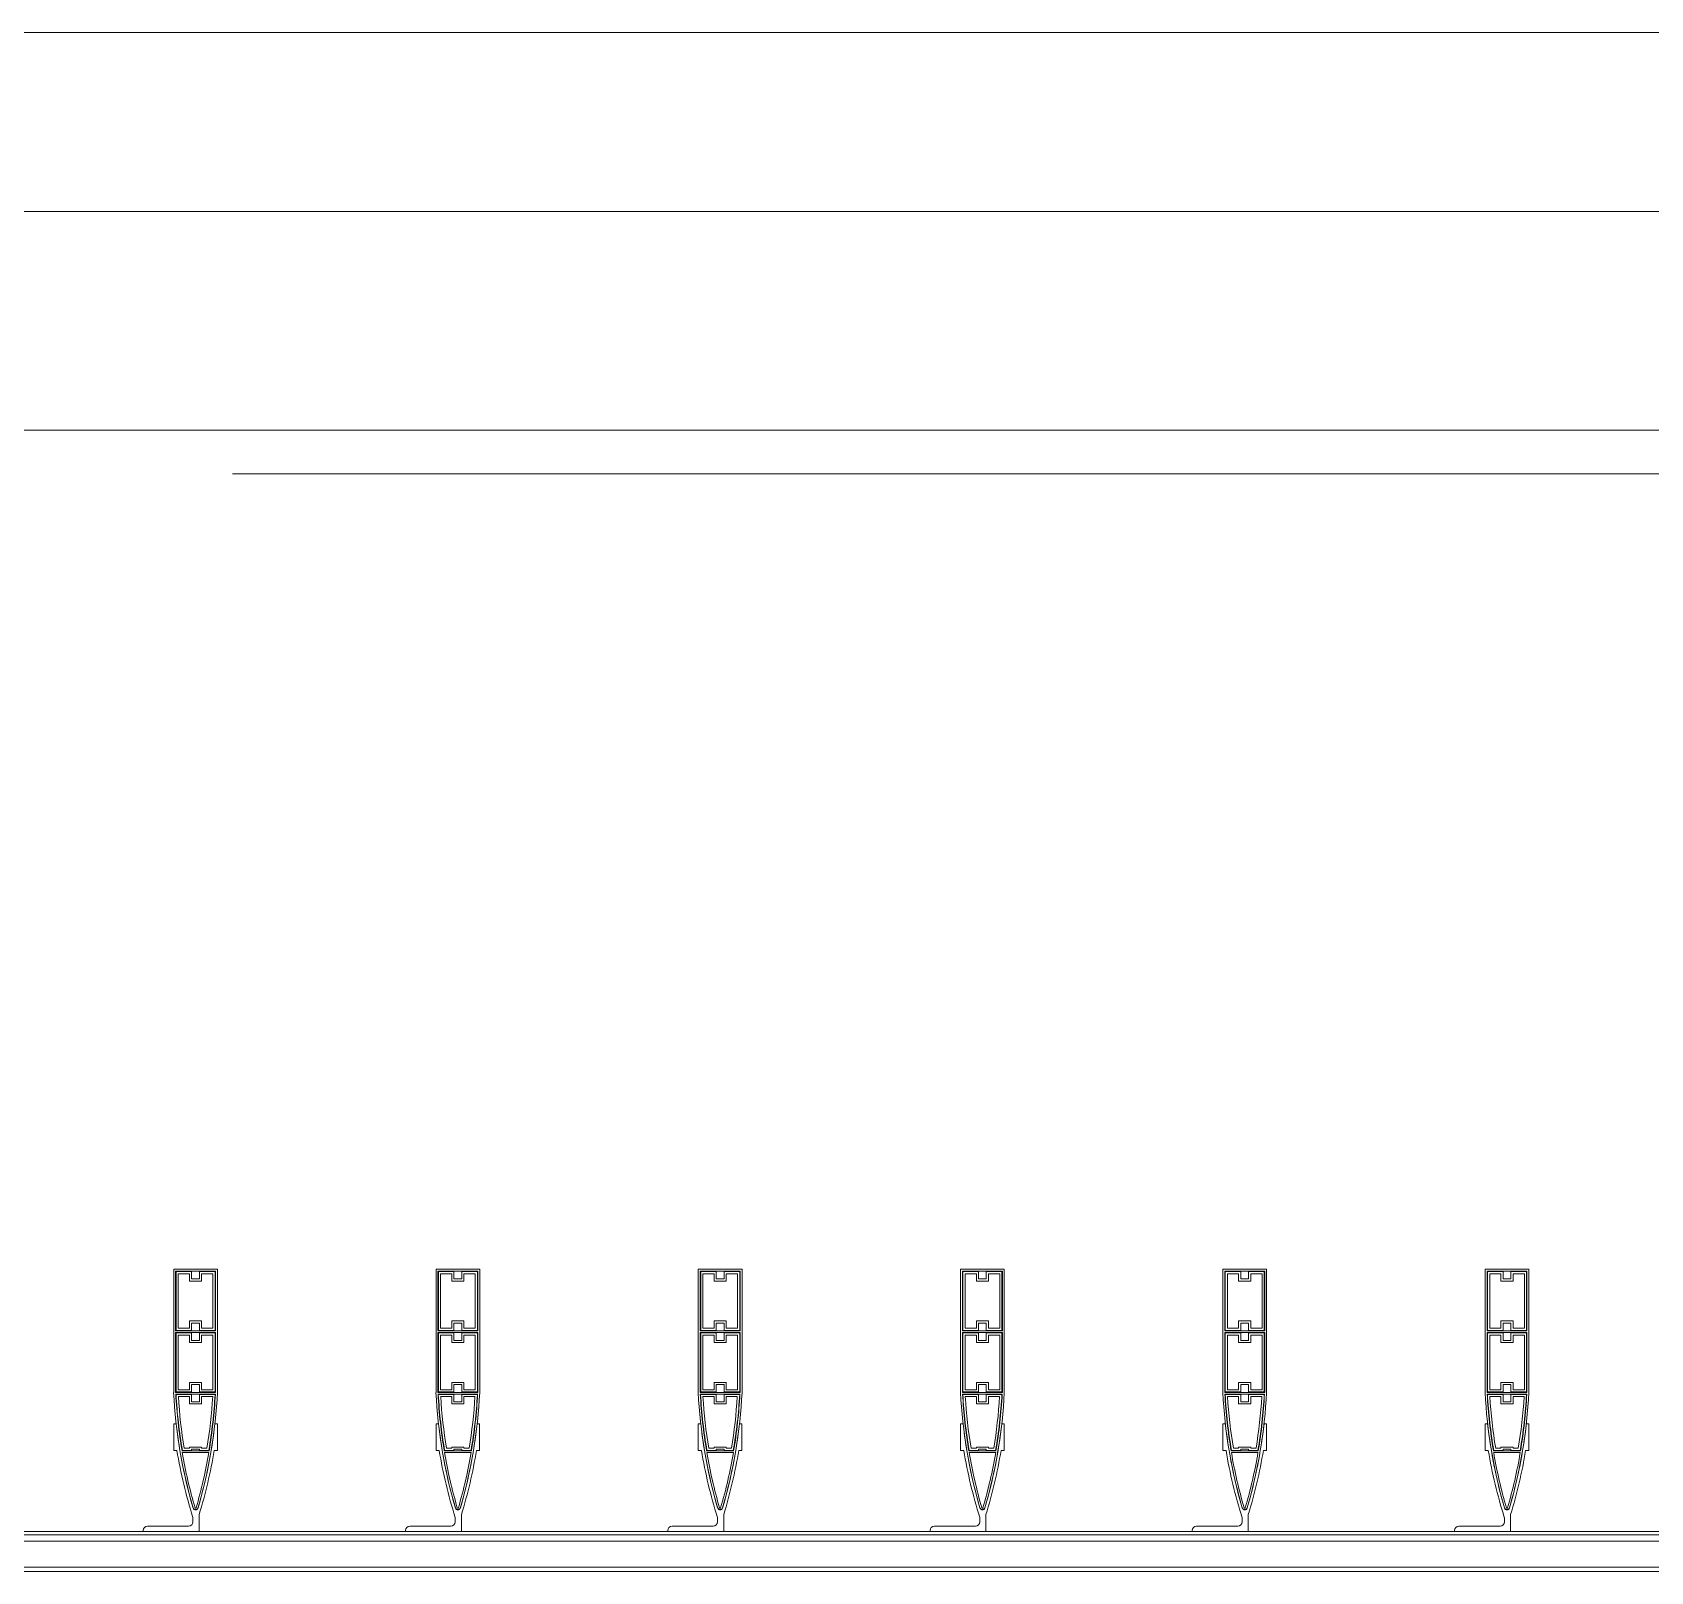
# Model space of a CAD drawing. Header units: millimetres. Extents: x 48966 to 155647, y -43515 to 26217.
# Drawn here: x 93745 to 95596, y 24161 to 25922 of the extents above; entities that cross this region are included whole.
import ezdxf

# ---------------------------------------------------------------- set-up
doc = ezdxf.new("R2010")
doc.units = ezdxf.units.MM
doc.linetypes.add('Осевые', pattern=[6350, 1270, -952.5, 3175, -952.5])
for name, color, linetype, lineweight in [('Обобщенные модели', 7, 'Continuous', 9), ('Обобщенные модели-1', 7, 'Continuous', 18), ('Оси-2', 7, 'Осевые', 9), ('Перекрытия', 7, 'Continuous', 9), ('Стены', 7, 'Continuous', 9)]:
    doc.layers.add(name, color=color, linetype=linetype, lineweight=lineweight)

# ---------------------------------------------------------------- blocks, each defined once
blk = doc.blocks.new('Обвязочная балка 1 - Обвязочная балка 1-1451838-План 5-го этажа на отм_ _12_600')
at = {"layer": 'Обобщенные модели'}
for p, q in [((116781.7, 24196.1), (60831.6, 24196.1)), ((60831.6, 24166.3), (116781.7, 24166.3))]:
    blk.add_line(p, q, dxfattribs=at)
at = {"layer": 'Обобщенные модели-1'}
for p, q in [((116781.7, 24207.1), (60831.6, 24207.1)), ((60831.6, 24203.1), (116781.7, 24203.1)), ((116781.7, 24161.1), (60831.6, 24161.1))]:
    blk.add_line(p, q, dxfattribs=at)
blk = doc.blocks.new('Профиль ламели99 - Профиль ламели-1478244-План 5-го этажа на отм_ _12_600')
at = {"layer": 'Обобщенные модели-1'}
for p, q in [((91606.9, 24507.1), (91606.9, 24366.2)), ((91656.9, 24507.1), (91606.9, 24507.1)), ((91656.9, 24366.2), (91656.9, 24507.1)), ((91609.1, 24436.5), (91609.1, 24504.9)), ((91609.1, 24504.9), (91654.7, 24504.9)), ((91627.4, 24504.4), (91609.6, 24504.4)), ((91609.6, 24504.4), (91609.6, 24437)), ((91612.1, 24439.5), (91612.1, 24501.9)), ((91612.1, 24501.9), (91624.9, 24501.9)), ((91624.9, 24501.9), (91624.9, 24493.5)), ((91624.9, 24493.5), (91638.8, 24493.5)), ((91627.4, 24496), (91627.4, 24504.4)), ((91636.3, 24496), (91627.4, 24496)), ((91654.2, 24504.4), (91636.3, 24504.4)), ((91636.3, 24504.4), (91636.3, 24496)), ((91638.8, 24493.5), (91638.8, 24501.9)), ((91638.8, 24501.9), (91651.7, 24501.9)), ((91651.7, 24501.9), (91651.7, 24439.5)), ((91654.2, 24437), (91654.2, 24504.4)), ((91654.7, 24504.9), (91654.7, 24436.5)), ((91654.7, 24436.5), (91609.1, 24436.5)), ((91609.1, 24434.6), (91654.7, 24434.6)), ((91609.1, 24366.2), (91609.1, 24434.6)), ((91609.6, 24437), (91627.4, 24437)), ((91627.4, 24434.1), (91609.6, 24434.1)), ((91609.6, 24434.1), (91609.6, 24366.7)), ((91624.9, 24439.5), (91612.1, 24439.5)), ((91638.8, 24447.9), (91624.9, 24447.9)), ((91624.9, 24447.9), (91624.9, 24439.5)), ((91627.4, 24437), (91627.4, 24445.4)), ((91627.4, 24445.4), (91636.3, 24445.4)), ((91627.4, 24425.7), (91627.4, 24434.1)), ((91636.3, 24445.4), (91636.3, 24437)), ((91636.3, 24437), (91654.2, 24437)), ((91654.2, 24434.1), (91636.3, 24434.1)), ((91636.3, 24434.1), (91636.3, 24425.7)), ((91638.8, 24439.5), (91638.8, 24447.9)), ((91651.7, 24439.5), (91638.8, 24439.5)), ((91654.2, 24366.7), (91654.2, 24434.1)), ((91654.7, 24434.6), (91654.7, 24366.2)), ((91612.1, 24369.2), (91612.1, 24431.6)), ((91612.1, 24431.6), (91624.9, 24431.6)), ((91624.9, 24431.6), (91624.9, 24423.2)), ((91624.9, 24423.2), (91638.8, 24423.2)), ((91636.3, 24425.7), (91627.4, 24425.7)), ((91638.8, 24423.2), (91638.8, 24431.6)), ((91638.8, 24431.6), (91651.7, 24431.6)), ((91651.7, 24431.6), (91651.7, 24369.2)), ((91638.8, 24377.6), (91624.9, 24377.6)), ((91624.9, 24377.6), (91624.9, 24369.2)), ((91638.8, 24369.2), (91638.8, 24377.6)), ((91654.7, 24366.2), (91609.1, 24366.2)), ((91609.1, 24364.3), (91654.6, 24364.3)), ((91609.6, 24366.7), (91627.4, 24366.7)), ((91627.4, 24363.8), (91609.6, 24363.8)), ((91624.9, 24369.2), (91612.1, 24369.2)), ((91612.2, 24361.3), (91624.9, 24361.3)), ((91624.9, 24361.3), (91624.9, 24352.9)), ((91627.4, 24366.7), (91627.4, 24375.1)), ((91627.4, 24375.1), (91636.3, 24375.1)), ((91627.4, 24355.4), (91627.4, 24363.8)), ((91636.3, 24375.1), (91636.3, 24366.7)), ((91636.3, 24366.7), (91654.2, 24366.7)), ((91654.2, 24363.8), (91636.3, 24363.8)), ((91636.3, 24363.8), (91636.3, 24355.4)), ((91651.7, 24369.2), (91638.8, 24369.2)), ((91638.8, 24352.9), (91638.8, 24361.3)), ((91638.8, 24361.3), (91651.5, 24361.3)), ((91624.9, 24352.9), (91638.8, 24352.9)), ((91636.3, 24355.4), (91627.4, 24355.4)), ((91609.8, 24330.1), (91606.9, 24330.1)), ((91606.9, 24330.1), (91606.9, 24299.7)), ((91656.8, 24330.1), (91653.9, 24330.1)), ((91656.8, 24299.7), (91656.8, 24330.1)), ((91638.8, 24303.5), (91624.9, 24303.5)), ((91624.9, 24303.5), (91624.9, 24302.2)), ((91638.8, 24302.2), (91638.8, 24303.5)), ((91606.9, 24299.7), (91610.5, 24299.7)), ((91647.4, 24299.2), (91616.3, 24299.2)), ((91616.6, 24297.3), (91647.1, 24297.3)), ((91616.8, 24299.7), (91627.4, 24299.7)), ((91624.9, 24302.2), (91618.9, 24302.2)), ((91627.4, 24299.7), (91627.4, 24301)), ((91627.4, 24301), (91636.3, 24301)), ((91636.3, 24301), (91636.3, 24299.7)), ((91636.3, 24299.7), (91646.9, 24299.7)), ((91644.8, 24302.2), (91638.8, 24302.2)), ((91653.2, 24299.7), (91656.8, 24299.7)), ((91623.9, 24213.1), (91576.9, 24213.1)), ((91628.9, 24223), (91628.9, 24218.1)), ((91635.9, 24207.1), (91635.9, 24226.3)), ((91571.9, 24208.1), (91571.9, 24207.1)), ((91571.9, 24207.1), (91635.9, 24207.1))]:
    blk.add_line(p, q, dxfattribs=at)
for centre, radius, start, end in [((92180.6, 24394.6), 574.5, 182.8338, 196.2258), ((92180.7, 24394.3), 572.3, 183.0109, 189.5715), ((92180.4, 24395.9), 571.8, 183.2193, 189.6867), ((92180.5, 24395.6), 569.3, 183.4571, 189.4457), ((91083.1, 24394.6), 574.5, 343.7742, 357.1662), ((91083.2, 24395.6), 569.3, 350.5543, 356.5429), ((91083.3, 24395.9), 571.8, 350.3133, 356.7807), ((91083, 24394.3), 572.3, 350.4285, 356.9891), ((92180.6, 24394.6), 574.5, 186.4465, 196.2576), ((91083.1, 24394.6), 574.5, 343.7424, 353.5535), ((92177.1, 24394.6), 574.5, 189.5084, 197.3712), ((92149, 24386.8), 539.8, 189.5428, 196.4344), ((91114.7, 24386.8), 539.8, 343.5656, 350.4572), ((91086.6, 24394.6), 574.5, 342.9661, 350.4916), ((91631.9, 24235.1), 3, 200, 340), ((91631.9, 24234.5), 2.84, 196.2576, 343.7424), ((91631.9, 24234.2), 0.645, 196.4344, 343.5656), ((91576.9, 24208.1), 5, 90, 180), ((91623.9, 24218.1), 5, 270, 0)]:
    blk.add_arc(centre, radius, start, end, dxfattribs=at)
blk = doc.blocks.new('Профиль ламели100 - Профиль ламели-1478509-План 5-го этажа на отм_ _12_600')
at = {"layer": 'Обобщенные модели-1'}
for p, q in [((91906.9, 24507.1), (91906.9, 24366.2)), ((91956.9, 24507.1), (91906.9, 24507.1)), ((91956.9, 24366.2), (91956.9, 24507.1)), ((91909.1, 24436.5), (91909.1, 24504.9)), ((91909.1, 24504.9), (91954.7, 24504.9)), ((91927.4, 24504.4), (91909.6, 24504.4)), ((91909.6, 24504.4), (91909.6, 24437)), ((91912.1, 24439.5), (91912.1, 24501.9)), ((91912.1, 24501.9), (91924.9, 24501.9)), ((91924.9, 24501.9), (91924.9, 24493.5)), ((91924.9, 24493.5), (91938.8, 24493.5)), ((91927.4, 24496), (91927.4, 24504.4)), ((91936.3, 24496), (91927.4, 24496)), ((91954.2, 24504.4), (91936.3, 24504.4)), ((91936.3, 24504.4), (91936.3, 24496)), ((91938.8, 24493.5), (91938.8, 24501.9)), ((91938.8, 24501.9), (91951.7, 24501.9)), ((91951.7, 24501.9), (91951.7, 24439.5)), ((91954.2, 24437), (91954.2, 24504.4)), ((91954.7, 24504.9), (91954.7, 24436.5)), ((91954.7, 24436.5), (91909.1, 24436.5)), ((91909.1, 24434.6), (91954.7, 24434.6)), ((91909.1, 24366.2), (91909.1, 24434.6)), ((91909.6, 24437), (91927.4, 24437)), ((91927.4, 24434.1), (91909.6, 24434.1)), ((91909.6, 24434.1), (91909.6, 24366.7)), ((91924.9, 24439.5), (91912.1, 24439.5)), ((91938.8, 24447.9), (91924.9, 24447.9)), ((91924.9, 24447.9), (91924.9, 24439.5)), ((91927.4, 24437), (91927.4, 24445.4)), ((91927.4, 24445.4), (91936.3, 24445.4)), ((91927.4, 24425.7), (91927.4, 24434.1)), ((91936.3, 24445.4), (91936.3, 24437)), ((91936.3, 24437), (91954.2, 24437)), ((91954.2, 24434.1), (91936.3, 24434.1)), ((91936.3, 24434.1), (91936.3, 24425.7)), ((91938.8, 24439.5), (91938.8, 24447.9)), ((91951.7, 24439.5), (91938.8, 24439.5)), ((91954.2, 24366.7), (91954.2, 24434.1)), ((91954.7, 24434.6), (91954.7, 24366.2)), ((91912.1, 24369.2), (91912.1, 24431.6)), ((91912.1, 24431.6), (91924.9, 24431.6)), ((91924.9, 24431.6), (91924.9, 24423.2)), ((91924.9, 24423.2), (91938.8, 24423.2)), ((91936.3, 24425.7), (91927.4, 24425.7)), ((91938.8, 24423.2), (91938.8, 24431.6)), ((91938.8, 24431.6), (91951.7, 24431.6)), ((91951.7, 24431.6), (91951.7, 24369.2)), ((91938.8, 24377.6), (91924.9, 24377.6)), ((91924.9, 24377.6), (91924.9, 24369.2)), ((91938.8, 24369.2), (91938.8, 24377.6)), ((91954.7, 24366.2), (91909.1, 24366.2)), ((91909.1, 24364.3), (91954.6, 24364.3)), ((91909.6, 24366.7), (91927.4, 24366.7)), ((91927.4, 24363.8), (91909.6, 24363.8)), ((91924.9, 24369.2), (91912.1, 24369.2)), ((91912.2, 24361.3), (91924.9, 24361.3)), ((91924.9, 24361.3), (91924.9, 24352.9)), ((91927.4, 24366.7), (91927.4, 24375.1)), ((91927.4, 24375.1), (91936.3, 24375.1)), ((91927.4, 24355.4), (91927.4, 24363.8)), ((91936.3, 24375.1), (91936.3, 24366.7)), ((91936.3, 24366.7), (91954.2, 24366.7)), ((91954.2, 24363.8), (91936.3, 24363.8)), ((91936.3, 24363.8), (91936.3, 24355.4)), ((91951.7, 24369.2), (91938.8, 24369.2)), ((91938.8, 24352.9), (91938.8, 24361.3)), ((91938.8, 24361.3), (91951.5, 24361.3)), ((91924.9, 24352.9), (91938.8, 24352.9)), ((91936.3, 24355.4), (91927.4, 24355.4)), ((91909.8, 24330.1), (91906.9, 24330.1)), ((91906.9, 24330.1), (91906.9, 24299.7)), ((91956.8, 24330.1), (91953.9, 24330.1)), ((91956.8, 24299.7), (91956.8, 24330.1)), ((91938.8, 24303.5), (91924.9, 24303.5)), ((91924.9, 24303.5), (91924.9, 24302.2)), ((91938.8, 24302.2), (91938.8, 24303.5)), ((91906.9, 24299.7), (91910.5, 24299.7)), ((91947.4, 24299.2), (91916.3, 24299.2)), ((91916.6, 24297.3), (91947.1, 24297.3)), ((91916.8, 24299.7), (91927.4, 24299.7)), ((91924.9, 24302.2), (91918.9, 24302.2)), ((91927.4, 24299.7), (91927.4, 24301)), ((91927.4, 24301), (91936.3, 24301)), ((91936.3, 24301), (91936.3, 24299.7)), ((91936.3, 24299.7), (91946.9, 24299.7)), ((91944.8, 24302.2), (91938.8, 24302.2)), ((91953.2, 24299.7), (91956.8, 24299.7)), ((91923.9, 24213.1), (91876.9, 24213.1)), ((91928.9, 24223), (91928.9, 24218.1)), ((91935.9, 24207.1), (91935.9, 24226.3)), ((91871.9, 24208.1), (91871.9, 24207.1)), ((91871.9, 24207.1), (91935.9, 24207.1))]:
    blk.add_line(p, q, dxfattribs=at)
for centre, radius, start, end in [((92480.6, 24394.6), 574.5, 182.8338, 196.2258), ((92480.7, 24394.3), 572.3, 183.0109, 189.5715), ((92480.4, 24395.9), 571.8, 183.2193, 189.6867), ((92480.5, 24395.6), 569.3, 183.4571, 189.4457), ((91383.1, 24394.6), 574.5, 343.7742, 357.1662), ((91383.2, 24395.6), 569.3, 350.5543, 356.5429), ((91383.3, 24395.9), 571.8, 350.3133, 356.7807), ((91383, 24394.3), 572.3, 350.4285, 356.9891), ((92480.6, 24394.6), 574.5, 186.4465, 196.2576), ((91383.1, 24394.6), 574.5, 343.7424, 353.5535), ((92477.1, 24394.6), 574.5, 189.5084, 197.3712), ((92449, 24386.8), 539.8, 189.5428, 196.4344), ((91414.7, 24386.8), 539.8, 343.5656, 350.4572), ((91386.6, 24394.6), 574.5, 342.9661, 350.4916), ((91931.9, 24235.1), 3, 200, 340), ((91931.9, 24234.5), 2.84, 196.2576, 343.7424), ((91931.9, 24234.2), 0.645, 196.4344, 343.5656), ((91876.9, 24208.1), 5, 90, 180), ((91923.9, 24218.1), 5, 270, 0)]:
    blk.add_arc(centre, radius, start, end, dxfattribs=at)
blk = doc.blocks.new('Профиль ламели101 - Профиль ламели-1478774-План 5-го этажа на отм_ _12_600')
at = {"layer": 'Обобщенные модели-1'}
for p, q in [((92206.9, 24507.1), (92206.9, 24366.2)), ((92256.9, 24507.1), (92206.9, 24507.1)), ((92256.9, 24366.2), (92256.9, 24507.1)), ((92209.1, 24436.5), (92209.1, 24504.9)), ((92209.1, 24504.9), (92254.7, 24504.9)), ((92227.4, 24504.4), (92209.6, 24504.4)), ((92209.6, 24504.4), (92209.6, 24437)), ((92212.1, 24439.5), (92212.1, 24501.9)), ((92212.1, 24501.9), (92224.9, 24501.9)), ((92224.9, 24501.9), (92224.9, 24493.5)), ((92224.9, 24493.5), (92238.8, 24493.5)), ((92227.4, 24496), (92227.4, 24504.4)), ((92236.3, 24496), (92227.4, 24496)), ((92254.2, 24504.4), (92236.3, 24504.4)), ((92236.3, 24504.4), (92236.3, 24496)), ((92238.8, 24493.5), (92238.8, 24501.9)), ((92238.8, 24501.9), (92251.7, 24501.9)), ((92251.7, 24501.9), (92251.7, 24439.5)), ((92254.2, 24437), (92254.2, 24504.4)), ((92254.7, 24504.9), (92254.7, 24436.5)), ((92254.7, 24436.5), (92209.1, 24436.5)), ((92209.1, 24434.6), (92254.7, 24434.6)), ((92209.1, 24366.2), (92209.1, 24434.6)), ((92209.6, 24437), (92227.4, 24437)), ((92227.4, 24434.1), (92209.6, 24434.1)), ((92209.6, 24434.1), (92209.6, 24366.7)), ((92224.9, 24439.5), (92212.1, 24439.5)), ((92238.8, 24447.9), (92224.9, 24447.9)), ((92224.9, 24447.9), (92224.9, 24439.5)), ((92227.4, 24437), (92227.4, 24445.4)), ((92227.4, 24445.4), (92236.3, 24445.4)), ((92227.4, 24425.7), (92227.4, 24434.1)), ((92236.3, 24445.4), (92236.3, 24437)), ((92236.3, 24437), (92254.2, 24437)), ((92254.2, 24434.1), (92236.3, 24434.1)), ((92236.3, 24434.1), (92236.3, 24425.7)), ((92238.8, 24439.5), (92238.8, 24447.9)), ((92251.7, 24439.5), (92238.8, 24439.5)), ((92254.2, 24366.7), (92254.2, 24434.1)), ((92254.7, 24434.6), (92254.7, 24366.2)), ((92212.1, 24369.2), (92212.1, 24431.6)), ((92212.1, 24431.6), (92224.9, 24431.6)), ((92224.9, 24431.6), (92224.9, 24423.2)), ((92224.9, 24423.2), (92238.8, 24423.2)), ((92236.3, 24425.7), (92227.4, 24425.7)), ((92238.8, 24423.2), (92238.8, 24431.6)), ((92238.8, 24431.6), (92251.7, 24431.6)), ((92251.7, 24431.6), (92251.7, 24369.2)), ((92238.8, 24377.6), (92224.9, 24377.6)), ((92224.9, 24377.6), (92224.9, 24369.2)), ((92238.8, 24369.2), (92238.8, 24377.6)), ((92254.7, 24366.2), (92209.1, 24366.2)), ((92209.1, 24364.3), (92254.6, 24364.3)), ((92209.6, 24366.7), (92227.4, 24366.7)), ((92227.4, 24363.8), (92209.6, 24363.8)), ((92224.9, 24369.2), (92212.1, 24369.2)), ((92212.2, 24361.3), (92224.9, 24361.3)), ((92224.9, 24361.3), (92224.9, 24352.9)), ((92227.4, 24366.7), (92227.4, 24375.1)), ((92227.4, 24375.1), (92236.3, 24375.1)), ((92227.4, 24355.4), (92227.4, 24363.8)), ((92236.3, 24375.1), (92236.3, 24366.7)), ((92236.3, 24366.7), (92254.2, 24366.7)), ((92254.2, 24363.8), (92236.3, 24363.8)), ((92236.3, 24363.8), (92236.3, 24355.4)), ((92251.7, 24369.2), (92238.8, 24369.2)), ((92238.8, 24352.9), (92238.8, 24361.3)), ((92238.8, 24361.3), (92251.5, 24361.3)), ((92224.9, 24352.9), (92238.8, 24352.9)), ((92236.3, 24355.4), (92227.4, 24355.4)), ((92209.8, 24330.1), (92206.9, 24330.1)), ((92206.9, 24330.1), (92206.9, 24299.7)), ((92256.8, 24330.1), (92253.9, 24330.1)), ((92256.8, 24299.7), (92256.8, 24330.1)), ((92238.8, 24303.5), (92224.9, 24303.5)), ((92224.9, 24303.5), (92224.9, 24302.2)), ((92238.8, 24302.2), (92238.8, 24303.5)), ((92206.9, 24299.7), (92210.5, 24299.7)), ((92247.4, 24299.2), (92216.3, 24299.2)), ((92216.6, 24297.3), (92247.1, 24297.3)), ((92216.8, 24299.7), (92227.4, 24299.7)), ((92224.9, 24302.2), (92218.9, 24302.2)), ((92227.4, 24299.7), (92227.4, 24301)), ((92227.4, 24301), (92236.3, 24301)), ((92236.3, 24301), (92236.3, 24299.7)), ((92236.3, 24299.7), (92246.9, 24299.7)), ((92244.8, 24302.2), (92238.8, 24302.2)), ((92253.2, 24299.7), (92256.8, 24299.7)), ((92223.9, 24213.1), (92176.9, 24213.1)), ((92228.9, 24223), (92228.9, 24218.1)), ((92235.9, 24207.1), (92235.9, 24226.3)), ((92171.9, 24208.1), (92171.9, 24207.1)), ((92171.9, 24207.1), (92235.9, 24207.1))]:
    blk.add_line(p, q, dxfattribs=at)
for centre, radius, start, end in [((92780.6, 24394.6), 574.5, 182.8338, 196.2258), ((92780.7, 24394.3), 572.3, 183.0109, 189.5715), ((92780.4, 24395.9), 571.8, 183.2193, 189.6867), ((92780.5, 24395.6), 569.3, 183.4571, 189.4457), ((91683.1, 24394.6), 574.5, 343.7742, 357.1662), ((91683.2, 24395.6), 569.3, 350.5543, 356.5429), ((91683.3, 24395.9), 571.8, 350.3133, 356.7807), ((91683, 24394.3), 572.3, 350.4285, 356.9891), ((92780.6, 24394.6), 574.5, 186.4465, 196.2576), ((91683.1, 24394.6), 574.5, 343.7424, 353.5535), ((92777.1, 24394.6), 574.5, 189.5084, 197.3712), ((92749, 24386.8), 539.8, 189.5428, 196.4344), ((91714.7, 24386.8), 539.8, 343.5656, 350.4572), ((91686.6, 24394.6), 574.5, 342.9661, 350.4916), ((92231.9, 24235.1), 3, 200, 340), ((92231.9, 24234.5), 2.84, 196.2576, 343.7424), ((92231.9, 24234.2), 0.645, 196.4344, 343.5656), ((92176.9, 24208.1), 5, 90, 180), ((92223.9, 24218.1), 5, 270, 0)]:
    blk.add_arc(centre, radius, start, end, dxfattribs=at)
blk = doc.blocks.new('Профиль ламели102 - Профиль ламели-1479039-План 5-го этажа на отм_ _12_600')
at = {"layer": 'Обобщенные модели-1'}
for p, q in [((92506.9, 24507.1), (92506.9, 24366.2)), ((92556.9, 24507.1), (92506.9, 24507.1)), ((92556.9, 24366.2), (92556.9, 24507.1)), ((92509.1, 24436.5), (92509.1, 24504.9)), ((92509.1, 24504.9), (92554.7, 24504.9)), ((92527.4, 24504.4), (92509.6, 24504.4)), ((92509.6, 24504.4), (92509.6, 24437)), ((92512.1, 24439.5), (92512.1, 24501.9)), ((92512.1, 24501.9), (92524.9, 24501.9)), ((92524.9, 24501.9), (92524.9, 24493.5)), ((92524.9, 24493.5), (92538.8, 24493.5)), ((92527.4, 24496), (92527.4, 24504.4)), ((92536.3, 24496), (92527.4, 24496)), ((92554.2, 24504.4), (92536.3, 24504.4)), ((92536.3, 24504.4), (92536.3, 24496)), ((92538.8, 24493.5), (92538.8, 24501.9)), ((92538.8, 24501.9), (92551.7, 24501.9)), ((92551.7, 24501.9), (92551.7, 24439.5)), ((92554.2, 24437), (92554.2, 24504.4)), ((92554.7, 24504.9), (92554.7, 24436.5)), ((92554.7, 24436.5), (92509.1, 24436.5)), ((92509.1, 24434.6), (92554.7, 24434.6)), ((92509.1, 24366.2), (92509.1, 24434.6)), ((92509.6, 24437), (92527.4, 24437)), ((92527.4, 24434.1), (92509.6, 24434.1)), ((92509.6, 24434.1), (92509.6, 24366.7)), ((92524.9, 24439.5), (92512.1, 24439.5)), ((92538.8, 24447.9), (92524.9, 24447.9)), ((92524.9, 24447.9), (92524.9, 24439.5)), ((92527.4, 24437), (92527.4, 24445.4)), ((92527.4, 24445.4), (92536.3, 24445.4)), ((92527.4, 24425.7), (92527.4, 24434.1)), ((92536.3, 24445.4), (92536.3, 24437)), ((92536.3, 24437), (92554.2, 24437)), ((92554.2, 24434.1), (92536.3, 24434.1)), ((92536.3, 24434.1), (92536.3, 24425.7)), ((92538.8, 24439.5), (92538.8, 24447.9)), ((92551.7, 24439.5), (92538.8, 24439.5)), ((92554.2, 24366.7), (92554.2, 24434.1)), ((92554.7, 24434.6), (92554.7, 24366.2)), ((92512.1, 24369.2), (92512.1, 24431.6)), ((92512.1, 24431.6), (92524.9, 24431.6)), ((92524.9, 24431.6), (92524.9, 24423.2)), ((92524.9, 24423.2), (92538.8, 24423.2)), ((92536.3, 24425.7), (92527.4, 24425.7)), ((92538.8, 24423.2), (92538.8, 24431.6)), ((92538.8, 24431.6), (92551.7, 24431.6)), ((92551.7, 24431.6), (92551.7, 24369.2)), ((92538.8, 24377.6), (92524.9, 24377.6)), ((92524.9, 24377.6), (92524.9, 24369.2)), ((92538.8, 24369.2), (92538.8, 24377.6)), ((92554.7, 24366.2), (92509.1, 24366.2)), ((92509.1, 24364.3), (92554.6, 24364.3)), ((92509.6, 24366.7), (92527.4, 24366.7)), ((92527.4, 24363.8), (92509.6, 24363.8)), ((92524.9, 24369.2), (92512.1, 24369.2)), ((92512.2, 24361.3), (92524.9, 24361.3)), ((92524.9, 24361.3), (92524.9, 24352.9)), ((92527.4, 24366.7), (92527.4, 24375.1)), ((92527.4, 24375.1), (92536.3, 24375.1)), ((92527.4, 24355.4), (92527.4, 24363.8)), ((92536.3, 24375.1), (92536.3, 24366.7)), ((92536.3, 24366.7), (92554.2, 24366.7)), ((92554.2, 24363.8), (92536.3, 24363.8)), ((92536.3, 24363.8), (92536.3, 24355.4)), ((92551.7, 24369.2), (92538.8, 24369.2)), ((92538.8, 24352.9), (92538.8, 24361.3)), ((92538.8, 24361.3), (92551.5, 24361.3)), ((92524.9, 24352.9), (92538.8, 24352.9)), ((92536.3, 24355.4), (92527.4, 24355.4)), ((92509.8, 24330.1), (92506.9, 24330.1)), ((92506.9, 24330.1), (92506.9, 24299.7)), ((92556.8, 24330.1), (92553.9, 24330.1)), ((92556.8, 24299.7), (92556.8, 24330.1)), ((92538.8, 24303.5), (92524.9, 24303.5)), ((92524.9, 24303.5), (92524.9, 24302.2)), ((92538.8, 24302.2), (92538.8, 24303.5)), ((92506.9, 24299.7), (92510.5, 24299.7)), ((92547.4, 24299.2), (92516.3, 24299.2)), ((92516.6, 24297.3), (92547.1, 24297.3)), ((92516.8, 24299.7), (92527.4, 24299.7)), ((92524.9, 24302.2), (92518.9, 24302.2)), ((92527.4, 24299.7), (92527.4, 24301)), ((92527.4, 24301), (92536.3, 24301)), ((92536.3, 24301), (92536.3, 24299.7)), ((92536.3, 24299.7), (92546.9, 24299.7)), ((92544.8, 24302.2), (92538.8, 24302.2)), ((92553.2, 24299.7), (92556.8, 24299.7)), ((92523.9, 24213.1), (92476.9, 24213.1)), ((92528.9, 24223), (92528.9, 24218.1)), ((92535.9, 24207.1), (92535.9, 24226.3)), ((92471.9, 24208.1), (92471.9, 24207.1)), ((92471.9, 24207.1), (92535.9, 24207.1))]:
    blk.add_line(p, q, dxfattribs=at)
for centre, radius, start, end in [((93080.6, 24394.6), 574.5, 182.8338, 196.2258), ((93080.7, 24394.3), 572.3, 183.0109, 189.5715), ((93080.4, 24395.9), 571.8, 183.2193, 189.6867), ((93080.5, 24395.6), 569.3, 183.4571, 189.4457), ((91983.1, 24394.6), 574.5, 343.7742, 357.1662), ((91983.2, 24395.6), 569.3, 350.5543, 356.5429), ((91983.3, 24395.9), 571.8, 350.3133, 356.7807), ((91983, 24394.3), 572.3, 350.4285, 356.9891), ((93080.6, 24394.6), 574.5, 186.4465, 196.2576), ((91983.1, 24394.6), 574.5, 343.7424, 353.5535), ((93077.1, 24394.6), 574.5, 189.5084, 197.3712), ((93049, 24386.8), 539.8, 189.5428, 196.4344), ((92014.7, 24386.8), 539.8, 343.5656, 350.4572), ((91986.6, 24394.6), 574.5, 342.9661, 350.4916), ((92531.9, 24235.1), 3, 200, 340), ((92531.9, 24234.5), 2.84, 196.2576, 343.7424), ((92531.9, 24234.2), 0.645, 196.4344, 343.5656), ((92476.9, 24208.1), 5, 90, 180), ((92523.9, 24218.1), 5, 270, 0)]:
    blk.add_arc(centre, radius, start, end, dxfattribs=at)
blk = doc.blocks.new('Профиль ламели103 - Профиль ламели-1479304-План 5-го этажа на отм_ _12_600')
at = {"layer": 'Обобщенные модели-1'}
for p, q in [((92806.9, 24507.1), (92806.9, 24366.2)), ((92856.9, 24507.1), (92806.9, 24507.1)), ((92856.9, 24366.2), (92856.9, 24507.1)), ((92809.1, 24436.5), (92809.1, 24504.9)), ((92809.1, 24504.9), (92854.7, 24504.9)), ((92827.4, 24504.4), (92809.6, 24504.4)), ((92809.6, 24504.4), (92809.6, 24437)), ((92812.1, 24439.5), (92812.1, 24501.9)), ((92812.1, 24501.9), (92824.9, 24501.9)), ((92824.9, 24501.9), (92824.9, 24493.5)), ((92824.9, 24493.5), (92838.8, 24493.5)), ((92827.4, 24496), (92827.4, 24504.4)), ((92836.3, 24496), (92827.4, 24496)), ((92854.2, 24504.4), (92836.3, 24504.4)), ((92836.3, 24504.4), (92836.3, 24496)), ((92838.8, 24493.5), (92838.8, 24501.9)), ((92838.8, 24501.9), (92851.7, 24501.9)), ((92851.7, 24501.9), (92851.7, 24439.5)), ((92854.2, 24437), (92854.2, 24504.4)), ((92854.7, 24504.9), (92854.7, 24436.5)), ((92854.7, 24436.5), (92809.1, 24436.5)), ((92809.1, 24434.6), (92854.7, 24434.6)), ((92809.1, 24366.2), (92809.1, 24434.6)), ((92809.6, 24437), (92827.4, 24437)), ((92827.4, 24434.1), (92809.6, 24434.1)), ((92809.6, 24434.1), (92809.6, 24366.7)), ((92824.9, 24439.5), (92812.1, 24439.5)), ((92838.8, 24447.9), (92824.9, 24447.9)), ((92824.9, 24447.9), (92824.9, 24439.5)), ((92827.4, 24437), (92827.4, 24445.4)), ((92827.4, 24445.4), (92836.3, 24445.4)), ((92827.4, 24425.7), (92827.4, 24434.1)), ((92836.3, 24445.4), (92836.3, 24437)), ((92836.3, 24437), (92854.2, 24437)), ((92854.2, 24434.1), (92836.3, 24434.1)), ((92836.3, 24434.1), (92836.3, 24425.7)), ((92838.8, 24439.5), (92838.8, 24447.9)), ((92851.7, 24439.5), (92838.8, 24439.5)), ((92854.2, 24366.7), (92854.2, 24434.1)), ((92854.7, 24434.6), (92854.7, 24366.2)), ((92812.1, 24369.2), (92812.1, 24431.6)), ((92812.1, 24431.6), (92824.9, 24431.6)), ((92824.9, 24431.6), (92824.9, 24423.2)), ((92824.9, 24423.2), (92838.8, 24423.2)), ((92836.3, 24425.7), (92827.4, 24425.7)), ((92838.8, 24423.2), (92838.8, 24431.6)), ((92838.8, 24431.6), (92851.7, 24431.6)), ((92851.7, 24431.6), (92851.7, 24369.2)), ((92838.8, 24377.6), (92824.9, 24377.6)), ((92824.9, 24377.6), (92824.9, 24369.2)), ((92838.8, 24369.2), (92838.8, 24377.6)), ((92854.7, 24366.2), (92809.1, 24366.2)), ((92809.1, 24364.3), (92854.6, 24364.3)), ((92809.6, 24366.7), (92827.4, 24366.7)), ((92827.4, 24363.8), (92809.6, 24363.8)), ((92824.9, 24369.2), (92812.1, 24369.2)), ((92812.2, 24361.3), (92824.9, 24361.3)), ((92824.9, 24361.3), (92824.9, 24352.9)), ((92827.4, 24366.7), (92827.4, 24375.1)), ((92827.4, 24375.1), (92836.3, 24375.1)), ((92827.4, 24355.4), (92827.4, 24363.8)), ((92836.3, 24375.1), (92836.3, 24366.7)), ((92836.3, 24366.7), (92854.2, 24366.7)), ((92854.2, 24363.8), (92836.3, 24363.8)), ((92836.3, 24363.8), (92836.3, 24355.4)), ((92851.7, 24369.2), (92838.8, 24369.2)), ((92838.8, 24352.9), (92838.8, 24361.3)), ((92838.8, 24361.3), (92851.5, 24361.3)), ((92824.9, 24352.9), (92838.8, 24352.9)), ((92836.3, 24355.4), (92827.4, 24355.4)), ((92809.8, 24330.1), (92806.9, 24330.1)), ((92806.9, 24330.1), (92806.9, 24299.7)), ((92856.8, 24330.1), (92853.9, 24330.1)), ((92856.8, 24299.7), (92856.8, 24330.1)), ((92838.8, 24303.5), (92824.9, 24303.5)), ((92824.9, 24303.5), (92824.9, 24302.2)), ((92838.8, 24302.2), (92838.8, 24303.5)), ((92806.9, 24299.7), (92810.5, 24299.7)), ((92847.4, 24299.2), (92816.3, 24299.2)), ((92816.6, 24297.3), (92847.1, 24297.3)), ((92816.8, 24299.7), (92827.4, 24299.7)), ((92824.9, 24302.2), (92818.9, 24302.2)), ((92827.4, 24299.7), (92827.4, 24301)), ((92827.4, 24301), (92836.3, 24301)), ((92836.3, 24301), (92836.3, 24299.7)), ((92836.3, 24299.7), (92846.9, 24299.7)), ((92844.8, 24302.2), (92838.8, 24302.2)), ((92853.2, 24299.7), (92856.8, 24299.7)), ((92823.9, 24213.1), (92776.9, 24213.1)), ((92828.9, 24223), (92828.9, 24218.1)), ((92835.9, 24207.1), (92835.9, 24226.3)), ((92771.9, 24208.1), (92771.9, 24207.1)), ((92771.9, 24207.1), (92835.9, 24207.1))]:
    blk.add_line(p, q, dxfattribs=at)
for centre, radius, start, end in [((93380.6, 24394.6), 574.5, 182.8338, 196.2258), ((93380.7, 24394.3), 572.3, 183.0109, 189.5715), ((93380.4, 24395.9), 571.8, 183.2193, 189.6867), ((93380.5, 24395.6), 569.3, 183.4571, 189.4457), ((92283.1, 24394.6), 574.5, 343.7742, 357.1662), ((92283.2, 24395.6), 569.3, 350.5543, 356.5429), ((92283.3, 24395.9), 571.8, 350.3133, 356.7807), ((92283, 24394.3), 572.3, 350.4285, 356.9891), ((93380.6, 24394.6), 574.5, 186.4465, 196.2576), ((92283.1, 24394.6), 574.5, 343.7424, 353.5535), ((93377.1, 24394.6), 574.5, 189.5084, 197.3712), ((93349, 24386.8), 539.8, 189.5428, 196.4344), ((92314.7, 24386.8), 539.8, 343.5656, 350.4572), ((92286.6, 24394.6), 574.5, 342.9661, 350.4916), ((92831.9, 24235.1), 3, 200, 340), ((92831.9, 24234.5), 2.84, 196.2576, 343.7424), ((92831.9, 24234.2), 0.645, 196.4344, 343.5656), ((92776.9, 24208.1), 5, 90, 180), ((92823.9, 24218.1), 5, 270, 0)]:
    blk.add_arc(centre, radius, start, end, dxfattribs=at)
blk = doc.blocks.new('Профиль ламели104 - Профиль ламели-1479569-План 5-го этажа на отм_ _12_600')
at = {"layer": 'Обобщенные модели-1'}
for p, q in [((93106.9, 24507.1), (93106.9, 24366.2)), ((93156.9, 24507.1), (93106.9, 24507.1)), ((93156.9, 24366.2), (93156.9, 24507.1)), ((93109.1, 24436.5), (93109.1, 24504.9)), ((93109.1, 24504.9), (93154.7, 24504.9)), ((93127.4, 24504.4), (93109.6, 24504.4)), ((93109.6, 24504.4), (93109.6, 24437)), ((93112.1, 24439.5), (93112.1, 24501.9)), ((93112.1, 24501.9), (93124.9, 24501.9)), ((93124.9, 24501.9), (93124.9, 24493.5)), ((93124.9, 24493.5), (93138.8, 24493.5)), ((93127.4, 24496), (93127.4, 24504.4)), ((93136.3, 24496), (93127.4, 24496)), ((93154.2, 24504.4), (93136.3, 24504.4)), ((93136.3, 24504.4), (93136.3, 24496)), ((93138.8, 24493.5), (93138.8, 24501.9)), ((93138.8, 24501.9), (93151.7, 24501.9)), ((93151.7, 24501.9), (93151.7, 24439.5)), ((93154.2, 24437), (93154.2, 24504.4)), ((93154.7, 24504.9), (93154.7, 24436.5)), ((93154.7, 24436.5), (93109.1, 24436.5)), ((93109.1, 24434.6), (93154.7, 24434.6)), ((93109.1, 24366.2), (93109.1, 24434.6)), ((93109.6, 24437), (93127.4, 24437)), ((93127.4, 24434.1), (93109.6, 24434.1)), ((93109.6, 24434.1), (93109.6, 24366.7)), ((93124.9, 24439.5), (93112.1, 24439.5)), ((93138.8, 24447.9), (93124.9, 24447.9)), ((93124.9, 24447.9), (93124.9, 24439.5)), ((93127.4, 24437), (93127.4, 24445.4)), ((93127.4, 24445.4), (93136.3, 24445.4)), ((93127.4, 24425.7), (93127.4, 24434.1)), ((93136.3, 24445.4), (93136.3, 24437)), ((93136.3, 24437), (93154.2, 24437)), ((93154.2, 24434.1), (93136.3, 24434.1)), ((93136.3, 24434.1), (93136.3, 24425.7)), ((93138.8, 24439.5), (93138.8, 24447.9)), ((93151.7, 24439.5), (93138.8, 24439.5)), ((93154.2, 24366.7), (93154.2, 24434.1)), ((93154.7, 24434.6), (93154.7, 24366.2)), ((93112.1, 24369.2), (93112.1, 24431.6)), ((93112.1, 24431.6), (93124.9, 24431.6)), ((93124.9, 24431.6), (93124.9, 24423.2)), ((93124.9, 24423.2), (93138.8, 24423.2)), ((93136.3, 24425.7), (93127.4, 24425.7)), ((93138.8, 24423.2), (93138.8, 24431.6)), ((93138.8, 24431.6), (93151.7, 24431.6)), ((93151.7, 24431.6), (93151.7, 24369.2)), ((93138.8, 24377.6), (93124.9, 24377.6)), ((93124.9, 24377.6), (93124.9, 24369.2)), ((93138.8, 24369.2), (93138.8, 24377.6)), ((93154.7, 24366.2), (93109.1, 24366.2)), ((93109.1, 24364.3), (93154.6, 24364.3)), ((93109.6, 24366.7), (93127.4, 24366.7)), ((93127.4, 24363.8), (93109.6, 24363.8)), ((93124.9, 24369.2), (93112.1, 24369.2)), ((93112.2, 24361.3), (93124.9, 24361.3)), ((93124.9, 24361.3), (93124.9, 24352.9)), ((93127.4, 24366.7), (93127.4, 24375.1)), ((93127.4, 24375.1), (93136.3, 24375.1)), ((93127.4, 24355.4), (93127.4, 24363.8)), ((93136.3, 24375.1), (93136.3, 24366.7)), ((93136.3, 24366.7), (93154.2, 24366.7)), ((93154.2, 24363.8), (93136.3, 24363.8)), ((93136.3, 24363.8), (93136.3, 24355.4)), ((93151.7, 24369.2), (93138.8, 24369.2)), ((93138.8, 24352.9), (93138.8, 24361.3)), ((93138.8, 24361.3), (93151.5, 24361.3)), ((93124.9, 24352.9), (93138.8, 24352.9)), ((93136.3, 24355.4), (93127.4, 24355.4)), ((93109.8, 24330.1), (93106.9, 24330.1)), ((93106.9, 24330.1), (93106.9, 24299.7)), ((93156.8, 24330.1), (93153.9, 24330.1)), ((93156.8, 24299.7), (93156.8, 24330.1)), ((93138.8, 24303.5), (93124.9, 24303.5)), ((93124.9, 24303.5), (93124.9, 24302.2)), ((93138.8, 24302.2), (93138.8, 24303.5)), ((93106.9, 24299.7), (93110.5, 24299.7)), ((93147.4, 24299.2), (93116.3, 24299.2)), ((93116.6, 24297.3), (93147.1, 24297.3)), ((93116.8, 24299.7), (93127.4, 24299.7)), ((93124.9, 24302.2), (93118.9, 24302.2)), ((93127.4, 24299.7), (93127.4, 24301)), ((93127.4, 24301), (93136.3, 24301)), ((93136.3, 24301), (93136.3, 24299.7)), ((93136.3, 24299.7), (93146.9, 24299.7)), ((93144.8, 24302.2), (93138.8, 24302.2)), ((93153.2, 24299.7), (93156.8, 24299.7)), ((93123.9, 24213.1), (93076.9, 24213.1)), ((93128.9, 24223), (93128.9, 24218.1)), ((93135.9, 24207.1), (93135.9, 24226.3)), ((93071.9, 24208.1), (93071.9, 24207.1)), ((93071.9, 24207.1), (93135.9, 24207.1))]:
    blk.add_line(p, q, dxfattribs=at)
for centre, radius, start, end in [((93680.6, 24394.6), 574.5, 182.8338, 196.2258), ((93680.7, 24394.3), 572.3, 183.0109, 189.5715), ((93680.4, 24395.9), 571.8, 183.2193, 189.6867), ((93680.5, 24395.6), 569.3, 183.4571, 189.4457), ((92583.1, 24394.6), 574.5, 343.7742, 357.1662), ((92583.2, 24395.6), 569.3, 350.5543, 356.5429), ((92583.3, 24395.9), 571.8, 350.3133, 356.7807), ((92583, 24394.3), 572.3, 350.4285, 356.9891), ((93680.6, 24394.6), 574.5, 186.4465, 196.2576), ((92583.1, 24394.6), 574.5, 343.7424, 353.5535), ((93677.1, 24394.6), 574.5, 189.5084, 197.3712), ((93649, 24386.8), 539.8, 189.5428, 196.4344), ((92614.7, 24386.8), 539.8, 343.5656, 350.4572), ((92586.6, 24394.6), 574.5, 342.9661, 350.4916), ((93131.9, 24235.1), 3, 200, 340), ((93131.9, 24234.5), 2.84, 196.2576, 343.7424), ((93131.9, 24234.2), 0.645, 196.4344, 343.5656), ((93076.9, 24208.1), 5, 90, 180), ((93123.9, 24218.1), 5, 270, 0)]:
    blk.add_arc(centre, radius, start, end, dxfattribs=at)

msp = doc.modelspace()

# ---------------------------------------------------------------- linework, layer by layer
at = {"layer": 'Оси-2'}
msp.add_line((150171.6, 25417.1), (50565.6, 25417.1), dxfattribs=at)
at = {"layer": 'Перекрытия'}
for p, q in [((116431.3, 25717.1), (62010.2, 25717.1)), ((104776.6, 25467.1), (92221.6, 25467.1))]:
    msp.add_line(p, q, dxfattribs=at)
at = {"layer": 'Стены'}
for p, q in [((62013.6, 25922.1), (117136.3, 25922.1)), ((61731.6, 25717.1), (117135.4, 25717.1)), ((117135.3, 25717.1), (62013.6, 25717.1)), ((117189.7, 25467.1), (61731.6, 25467.1))]:
    msp.add_line(p, q, dxfattribs=at)

# ---------------------------------------------------------------- block references
at = {"layer": 'Обобщенные модели'}
for name, p in [('Профиль ламели99 - Профиль ламели-1478244-План 5-го этажа на отм_ _12_600', (2300, 0)), ('Профиль ламели100 - Профиль ламели-1478509-План 5-го этажа на отм_ _12_600', (2300, 0)), ('Профиль ламели101 - Профиль ламели-1478774-План 5-го этажа на отм_ _12_600', (2300, 0)), ('Профиль ламели102 - Профиль ламели-1479039-План 5-го этажа на отм_ _12_600', (2300, 0)), ('Профиль ламели103 - Профиль ламели-1479304-План 5-го этажа на отм_ _12_600', (2300, 0)), ('Профиль ламели104 - Профиль ламели-1479569-План 5-го этажа на отм_ _12_600', (2300, 0)), ('Обвязочная балка 1 - Обвязочная балка 1-1451838-План 5-го этажа на отм_ _12_600', (0, 0))]:
    msp.add_blockref(name, p, dxfattribs=at)

doc.saveas('drawing.dxf')
